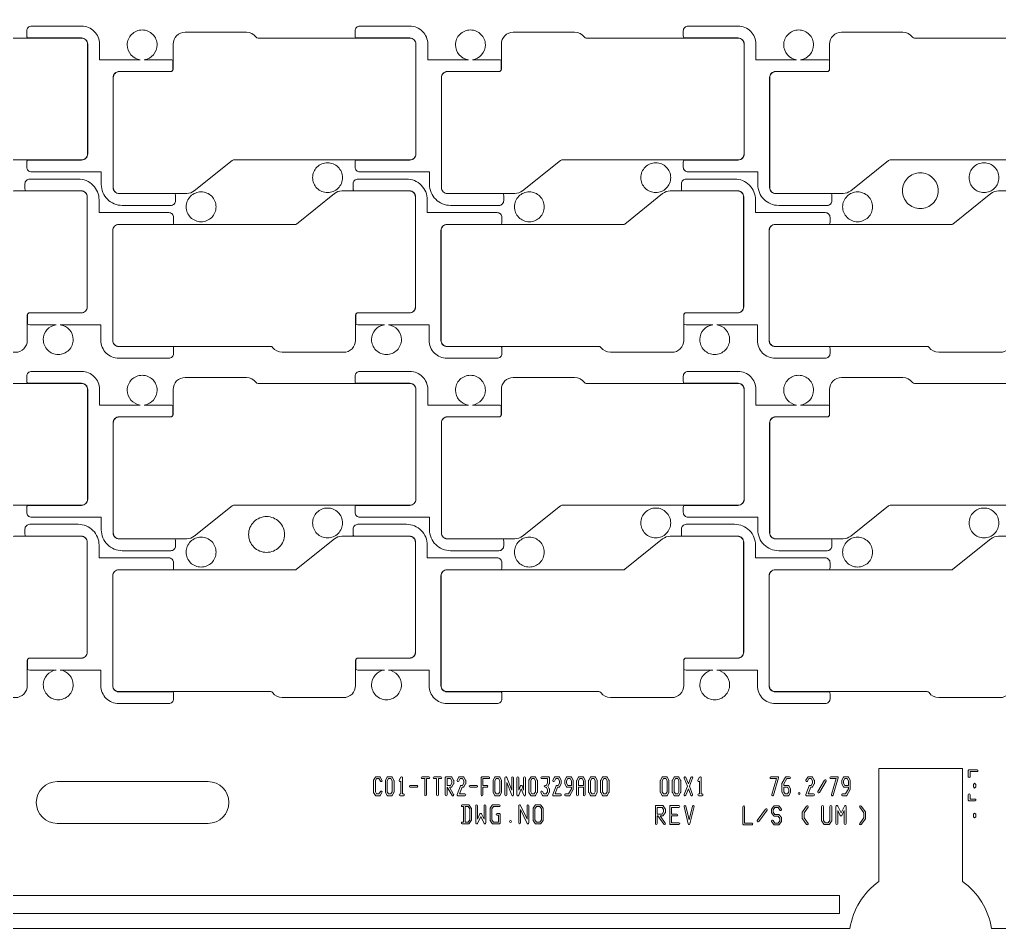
# Model space of a CAD drawing. Extents: x 2541 to 3941, y 2348 to 3338.
# Drawn here: x 3122.2 to 3204.2, y 2700.5 to 2776.6 of the extents above; entities that cross this region are included whole.
import ezdxf

# ---------------------------------------------------------------- set-up
doc = ezdxf.new("R2010")
doc.units = 0
doc.layers.get('0').update_dxf_attribs({"lineweight": 0})

msp = doc.modelspace()

# ---------------------------------------------------------------- linework, layer by layer
for p, q in [((3185.52071, 2713.04943), (3185.06109, 2713.04943)), ((3190.52071, 2713.04943), (3190.06109, 2713.04943)), ((3159.40298, 2709.26417), (3159.22914, 2709.26417))]:
    msp.add_line(p, q)
at = {"linetype": 'Continuous'}
for points in [[(3070.60194, 2719.01142), (3070.60194, 2700.51142), (3191.67105, 2700.51142, -0.200348), (3194.10194, 2704.44345), (3194.10194, 2713.91142), (3201.10194, 2713.91142), (3201.10194, 2704.43504, -0.199723), (3203.5211, 2700.51142), (3324.60194, 2700.51142), (3324.60194, 2754.01142), (3324.60194, 2756.01809, 0.044688), (3325.10194, 2756.42105), (3325.10194, 2761.60178, 0.044688), (3324.60194, 2762.00474), (3324.60194, 2906.01809, 0.044688), (3325.10194, 2906.42105)], [(3122.78552, 2764.25142), (3122.78552, 2764.65142, -0.124386), (3122.83352, 2764.84142), (3127.37041, 2764.84142, 0.414365), (3127.88028, 2765.35155), (3127.88028, 2774.55142, 0.414366), (3127.37041, 2775.06155), (3122.83352, 2775.06155, -0.124392), (3122.78552, 2775.25155), (3122.78552, 2775.65155, -0.414218), (3123.18552, 2776.05155), (3127.37041, 2776.05155, -0.414364), (3128.87028, 2774.55091), (3128.87028, 2773.24155), (3132.27174, 2773.24155)], [(3150.25552, 2764.25142), (3150.25552, 2764.65142, -0.124386), (3150.30352, 2764.84142), (3154.84041, 2764.84142, 0.414365), (3155.35028, 2765.35155), (3155.35028, 2774.55142, 0.414366), (3154.84041, 2775.06155), (3150.30352, 2775.06155, -0.124392), (3150.25552, 2775.25155), (3150.25552, 2775.65155, -0.414218), (3150.65552, 2776.05155), (3154.84041, 2776.05155, -0.414364), (3156.34028, 2774.55091), (3156.34028, 2773.24155), (3159.74174, 2773.24155)], [(3177.72552, 2764.25142), (3177.72552, 2764.65142, -0.124386), (3177.77352, 2764.84142), (3182.31041, 2764.84142, 0.414365), (3182.82028, 2765.35155), (3182.82028, 2774.55142, 0.414366), (3182.31041, 2775.06155), (3177.77352, 2775.06155, -0.124392), (3177.72552, 2775.25155), (3177.72552, 2775.65155, -0.414218), (3178.12552, 2776.05155), (3182.31041, 2776.05155, -0.414364), (3183.81028, 2774.55091), (3183.81028, 2773.24155), (3187.21174, 2773.24155)], [(3132.27174, 2773.24155, -0.375312), (3131.18909, 2774.48073, -0.414215), (3132.43959, 2775.73123, -0.414215), (3133.69009, 2774.48073, -0.375311), (3132.60743, 2773.24155)], [(3159.74174, 2773.24155, -0.375312), (3158.65909, 2774.48073, -0.414215), (3159.90959, 2775.73123, -0.414215), (3161.16009, 2774.48073, -0.375311), (3160.07743, 2773.24155)], [(3187.21174, 2773.24155, -0.375312), (3186.12909, 2774.48073, -0.414215), (3187.37959, 2775.73123, -0.414215), (3188.63009, 2774.48073, -0.375311), (3187.54743, 2773.24155)], [(3132.60743, 2773.24155), (3134.82739, 2773.24155, -0.124388), (3135.01739, 2773.19354), (3135.01739, 2772.44155, -0.414224), (3134.82739, 2772.25155), (3130.52042, 2772.25155, 0.414218), (3130.01029, 2771.74142), (3130.01029, 2762.54154, 0.414217), (3130.52042, 2762.03142), (3135.17939, 2762.03142, -0.124388), (3135.22739, 2761.84142), (3135.22739, 2761.44142, -0.414218), (3134.82739, 2761.04142), (3130.77029, 2761.04142, -0.414215), (3129.02029, 2762.79142), (3129.02029, 2763.85142), (3123.18552, 2763.85142, -0.414218), (3122.78552, 2764.25142)], [(3160.07743, 2773.24155), (3162.29739, 2773.24155, -0.124388), (3162.48739, 2773.19354), (3162.48739, 2772.44155, -0.414224), (3162.29739, 2772.25155), (3157.99042, 2772.25155, 0.414218), (3157.48029, 2771.74142), (3157.48029, 2762.54154, 0.414217), (3157.99042, 2762.03142), (3162.64939, 2762.03142, -0.124388), (3162.69739, 2761.84142), (3162.69739, 2761.44142, -0.414218), (3162.29739, 2761.04142), (3158.24029, 2761.04142, -0.414215), (3156.49029, 2762.79142), (3156.49029, 2763.85142), (3150.65552, 2763.85142, -0.414218), (3150.25552, 2764.25142)], [(3187.54743, 2773.24155), (3189.76739, 2773.24155, -0.124388), (3189.95739, 2773.19354), (3189.95739, 2772.44155, -0.414224), (3189.76739, 2772.25155), (3185.46042, 2772.25155, 0.414218), (3184.95029, 2771.74142), (3184.95029, 2762.54154, 0.414217), (3185.46042, 2762.03142), (3190.11939, 2762.03142, -0.124388), (3190.16739, 2761.84142), (3190.16739, 2761.44142, -0.414218), (3189.76739, 2761.04142), (3185.71029, 2761.04142, -0.414215), (3183.96029, 2762.79142), (3183.96029, 2763.85142), (3178.12552, 2763.85142, -0.414218), (3177.72552, 2764.25142)], [(3122.62648, 2762.45142), (3122.62648, 2762.85142, -0.414218), (3123.02648, 2763.25142), (3127.08358, 2763.25142, -0.414215), (3128.83358, 2761.50142), (3128.83358, 2760.44142), (3134.66836, 2760.44142, -0.414218), (3135.06836, 2760.04142), (3135.06836, 2759.64142, -0.124388), (3135.02035, 2759.45142), (3130.48346, 2759.45142, 0.414365), (3129.97359, 2758.94129), (3129.97359, 2749.74142, 0.414366), (3130.48346, 2749.23128), (3135.02035, 2749.23128, -0.124388), (3135.06836, 2749.04128), (3135.06836, 2748.64128, -0.414218), (3134.66836, 2748.24128), (3130.48346, 2748.24128, -0.414364), (3128.98359, 2749.74192), (3128.98359, 2751.05129), (3125.58213, 2751.05129)], [(3150.09648, 2762.45142), (3150.09648, 2762.85142, -0.414218), (3150.49648, 2763.25142), (3154.55358, 2763.25142, -0.414215), (3156.30358, 2761.50142), (3156.30358, 2760.44142), (3162.13836, 2760.44142, -0.414218), (3162.53836, 2760.04142), (3162.53836, 2759.64142, -0.124388), (3162.49035, 2759.45142), (3157.95346, 2759.45142, 0.414365), (3157.44359, 2758.94129), (3157.44359, 2749.74142, 0.414366), (3157.95346, 2749.23128), (3162.49035, 2749.23128, -0.124388), (3162.53836, 2749.04128), (3162.53836, 2748.64128, -0.414218), (3162.13836, 2748.24128), (3157.95346, 2748.24128, -0.414364), (3156.45359, 2749.74192), (3156.45359, 2751.05129), (3153.05213, 2751.05129)], [(3177.56648, 2762.45142), (3177.56648, 2762.85142, -0.414218), (3177.96648, 2763.25142), (3182.02358, 2763.25142, -0.414215), (3183.77358, 2761.50142), (3183.77358, 2760.44142), (3189.60836, 2760.44142, -0.414218), (3190.00836, 2760.04142), (3190.00836, 2759.64142, -0.124388), (3189.96035, 2759.45142), (3185.42346, 2759.45142, 0.414365), (3184.91359, 2758.94129), (3184.91359, 2749.74142, 0.414366), (3185.42346, 2749.23128), (3189.96035, 2749.23128, -0.124388), (3190.00836, 2749.04128), (3190.00836, 2748.64128, -0.414218), (3189.60836, 2748.24128), (3185.42346, 2748.24128, -0.414364), (3183.92359, 2749.74192), (3183.92359, 2751.05129), (3180.52213, 2751.05129)], [(3125.24644, 2751.05129), (3123.02648, 2751.05129, -0.124386), (3122.83648, 2751.09929), (3122.83648, 2751.85129, -0.414224), (3123.02648, 2752.04129), (3127.33346, 2752.04129, 0.414218), (3127.84358, 2752.55141), (3127.84358, 2761.75129, 0.414217), (3127.33346, 2762.26142), (3122.67448, 2762.26142, -0.124392), (3122.62648, 2762.45142)], [(3152.71644, 2751.05129), (3150.49648, 2751.05129, -0.124386), (3150.30648, 2751.09929), (3150.30648, 2751.85129, -0.414224), (3150.49648, 2752.04129), (3154.80346, 2752.04129, 0.414218), (3155.31358, 2752.55141), (3155.31358, 2761.75129, 0.414217), (3154.80346, 2762.26142), (3150.14448, 2762.26142, -0.124392), (3150.09648, 2762.45142)], [(3180.18644, 2751.05129), (3177.96648, 2751.05129, -0.124386), (3177.77648, 2751.09929), (3177.77648, 2751.85129, -0.414224), (3177.96648, 2752.04129), (3182.27346, 2752.04129, 0.414218), (3182.78358, 2752.55141), (3182.78358, 2761.75129, 0.414217), (3182.27346, 2762.26142), (3177.61448, 2762.26142, -0.124392), (3177.56648, 2762.45142)], [(3125.58213, 2751.05129, -0.375312), (3126.66479, 2749.8121, -0.414215), (3125.41429, 2748.5616, -0.414215), (3124.16379, 2749.8121, -0.375311), (3125.24644, 2751.05129)], [(3153.05213, 2751.05129, -0.375312), (3154.13479, 2749.8121, -0.414215), (3152.88429, 2748.5616, -0.414215), (3151.63379, 2749.8121, -0.375311), (3152.71644, 2751.05129)], [(3180.52213, 2751.05129, -0.375312), (3181.60479, 2749.8121, -0.414215), (3180.35429, 2748.5616, -0.414215), (3179.10379, 2749.8121, -0.375311), (3180.18644, 2751.05129)], [(3122.78552, 2735.34142), (3122.78552, 2735.74142, -0.124386), (3122.83352, 2735.93142), (3127.37041, 2735.93142, 0.414365), (3127.88028, 2736.44155), (3127.88028, 2745.64142, 0.414366), (3127.37041, 2746.15155), (3122.83352, 2746.15155, -0.124392), (3122.78552, 2746.34155), (3122.78552, 2746.74155, -0.414218), (3123.18552, 2747.14155), (3127.37041, 2747.14155, -0.414364), (3128.87028, 2745.64091), (3128.87028, 2744.33155), (3132.27174, 2744.33155)], [(3150.25552, 2735.34142), (3150.25552, 2735.74142, -0.124386), (3150.30352, 2735.93142), (3154.84041, 2735.93142, 0.414365), (3155.35028, 2736.44155), (3155.35028, 2745.64142, 0.414366), (3154.84041, 2746.15155), (3150.30352, 2746.15155, -0.124392), (3150.25552, 2746.34155), (3150.25552, 2746.74155, -0.414218), (3150.65552, 2747.14155), (3154.84041, 2747.14155, -0.414364), (3156.34028, 2745.64091), (3156.34028, 2744.33155), (3159.74174, 2744.33155)], [(3177.72552, 2735.34142), (3177.72552, 2735.74142, -0.124386), (3177.77352, 2735.93142), (3182.31041, 2735.93142, 0.414365), (3182.82028, 2736.44155), (3182.82028, 2745.64142, 0.414366), (3182.31041, 2746.15155), (3177.77352, 2746.15155, -0.124392), (3177.72552, 2746.34155), (3177.72552, 2746.74155, -0.414218), (3178.12552, 2747.14155), (3182.31041, 2747.14155, -0.414364), (3183.81028, 2745.64091), (3183.81028, 2744.33155), (3187.21174, 2744.33155)], [(3132.27174, 2744.33155, -0.375312), (3131.18909, 2745.57073, -0.414215), (3132.43959, 2746.82123, -0.414215), (3133.69009, 2745.57073, -0.375311), (3132.60743, 2744.33155)], [(3159.74174, 2744.33155, -0.375312), (3158.65909, 2745.57073, -0.414215), (3159.90959, 2746.82123, -0.414215), (3161.16009, 2745.57073, -0.375311), (3160.07743, 2744.33155)], [(3187.21174, 2744.33155, -0.375312), (3186.12909, 2745.57073, -0.414215), (3187.37959, 2746.82123, -0.414215), (3188.63009, 2745.57073, -0.375311), (3187.54743, 2744.33155)], [(3132.60743, 2744.33155), (3134.82739, 2744.33155, -0.124388), (3135.01739, 2744.28354), (3135.01739, 2743.53155, -0.414224), (3134.82739, 2743.34155), (3130.52042, 2743.34155, 0.414218), (3130.01029, 2742.83142), (3130.01029, 2733.63154, 0.414217), (3130.52042, 2733.12142), (3135.17939, 2733.12142, -0.124388), (3135.22739, 2732.93142), (3135.22739, 2732.53142, -0.414218), (3134.82739, 2732.13142), (3130.77029, 2732.13142, -0.414215), (3129.02029, 2733.88142), (3129.02029, 2734.94142), (3123.18552, 2734.94142, -0.414218), (3122.78552, 2735.34142)], [(3160.07743, 2744.33155), (3162.29739, 2744.33155, -0.124388), (3162.48739, 2744.28354), (3162.48739, 2743.53155, -0.414224), (3162.29739, 2743.34155), (3157.99042, 2743.34155, 0.414218), (3157.48029, 2742.83142), (3157.48029, 2733.63154, 0.414217), (3157.99042, 2733.12142), (3162.64939, 2733.12142, -0.124388), (3162.69739, 2732.93142), (3162.69739, 2732.53142, -0.414218), (3162.29739, 2732.13142), (3158.24029, 2732.13142, -0.414215), (3156.49029, 2733.88142), (3156.49029, 2734.94142), (3150.65552, 2734.94142, -0.414218), (3150.25552, 2735.34142)], [(3187.54743, 2744.33155), (3189.76739, 2744.33155, -0.124388), (3189.95739, 2744.28354), (3189.95739, 2743.53155, -0.414224), (3189.76739, 2743.34155), (3185.46042, 2743.34155, 0.414218), (3184.95029, 2742.83142), (3184.95029, 2733.63154, 0.414217), (3185.46042, 2733.12142), (3190.11939, 2733.12142, -0.124388), (3190.16739, 2732.93142), (3190.16739, 2732.53142, -0.414218), (3189.76739, 2732.13142), (3185.71029, 2732.13142, -0.414215), (3183.96029, 2733.88142), (3183.96029, 2734.94142), (3178.12552, 2734.94142, -0.414218), (3177.72552, 2735.34142)], [(3122.62648, 2733.54142), (3122.62648, 2733.94142, -0.414218), (3123.02648, 2734.34142), (3127.08358, 2734.34142, -0.414215), (3128.83358, 2732.59142), (3128.83358, 2731.53142), (3134.66836, 2731.53142, -0.414218), (3135.06836, 2731.13142), (3135.06836, 2730.73142, -0.124388), (3135.02035, 2730.54142), (3130.48346, 2730.54142, 0.414365), (3129.97359, 2730.03129), (3129.97359, 2720.83142, 0.414366), (3130.48346, 2720.32128), (3135.02035, 2720.32128, -0.124388), (3135.06836, 2720.13128), (3135.06836, 2719.73128, -0.414218), (3134.66836, 2719.33128), (3130.48346, 2719.33128, -0.414364), (3128.98359, 2720.83192), (3128.98359, 2722.14129), (3125.58213, 2722.14129)], [(3150.09648, 2733.54142), (3150.09648, 2733.94142, -0.414218), (3150.49648, 2734.34142), (3154.55358, 2734.34142, -0.414215), (3156.30358, 2732.59142), (3156.30358, 2731.53142), (3162.13836, 2731.53142, -0.414218), (3162.53836, 2731.13142), (3162.53836, 2730.73142, -0.124388), (3162.49035, 2730.54142), (3157.95346, 2730.54142, 0.414365), (3157.44359, 2730.03129), (3157.44359, 2720.83142, 0.414366), (3157.95346, 2720.32128), (3162.49035, 2720.32128, -0.124388), (3162.53836, 2720.13128), (3162.53836, 2719.73128, -0.414218), (3162.13836, 2719.33128), (3157.95346, 2719.33128, -0.414364), (3156.45359, 2720.83192), (3156.45359, 2722.14129), (3153.05213, 2722.14129)], [(3177.56648, 2733.54142), (3177.56648, 2733.94142, -0.414218), (3177.96648, 2734.34142), (3182.02358, 2734.34142, -0.414215), (3183.77358, 2732.59142), (3183.77358, 2731.53142), (3189.60836, 2731.53142, -0.414218), (3190.00836, 2731.13142), (3190.00836, 2730.73142, -0.124388), (3189.96035, 2730.54142), (3185.42346, 2730.54142, 0.414365), (3184.91359, 2730.03129), (3184.91359, 2720.83142, 0.414366), (3185.42346, 2720.32128), (3189.96035, 2720.32128, -0.124388), (3190.00836, 2720.13128), (3190.00836, 2719.73128, -0.414218), (3189.60836, 2719.33128), (3185.42346, 2719.33128, -0.414364), (3183.92359, 2720.83192), (3183.92359, 2722.14129), (3180.52213, 2722.14129)], [(3125.24644, 2722.14129), (3123.02648, 2722.14129, -0.124386), (3122.83648, 2722.18929), (3122.83648, 2722.94129, -0.414224), (3123.02648, 2723.13129), (3127.33346, 2723.13129, 0.414218), (3127.84358, 2723.64141), (3127.84358, 2732.84129, 0.414217), (3127.33346, 2733.35142), (3122.67448, 2733.35142, -0.124392), (3122.62648, 2733.54142)], [(3152.71644, 2722.14129), (3150.49648, 2722.14129, -0.124386), (3150.30648, 2722.18929), (3150.30648, 2722.94129, -0.414224), (3150.49648, 2723.13129), (3154.80346, 2723.13129, 0.414218), (3155.31358, 2723.64141), (3155.31358, 2732.84129, 0.414217), (3154.80346, 2733.35142), (3150.14448, 2733.35142, -0.124392), (3150.09648, 2733.54142)], [(3180.18644, 2722.14129), (3177.96648, 2722.14129, -0.124386), (3177.77648, 2722.18929), (3177.77648, 2722.94129, -0.414224), (3177.96648, 2723.13129), (3182.27346, 2723.13129, 0.414218), (3182.78358, 2723.64141), (3182.78358, 2732.84129, 0.414217), (3182.27346, 2733.35142), (3177.61448, 2733.35142, -0.124392), (3177.56648, 2733.54142)], [(3125.58213, 2722.14129, -0.375312), (3126.66479, 2720.9021, -0.414215), (3125.41429, 2719.6516, -0.414215), (3124.16379, 2720.9021, -0.375311), (3125.24644, 2722.14129)], [(3153.05213, 2722.14129, -0.375312), (3154.13479, 2720.9021, -0.414215), (3152.88429, 2719.6516, -0.414215), (3151.63379, 2720.9021, -0.375311), (3152.71644, 2722.14129)], [(3180.52213, 2722.14129, -0.375312), (3181.60479, 2720.9021, -0.414215), (3180.35429, 2719.6516, -0.414215), (3179.10379, 2720.9021, -0.375311), (3180.18644, 2722.14129)], [(3154.1588, 2711.61142), (3154.01847, 2711.61142, -1), (3154.01847, 2711.76382), (3154.0826, 2711.76382), (3154.0826, 2712.84481, -0.979801), (3153.95271, 2712.92446)], [(3153.95271, 2712.92446), (3154.09304, 2713.16413, -0.76611), (3154.235, 2713.1254), (3154.235, 2711.76382), (3154.29913, 2711.76382, -1), (3154.29913, 2711.61142), (3154.1588, 2711.61142)], [(3157.80194, 2711.68762), (3157.80194, 2712.40662), (3157.80194, 2713.12563, -0.414239), (3157.87814, 2713.20183), (3158.2989, 2713.20183, -0.267143), (3158.36489, 2713.16413), (3158.50522, 2712.92446, -0.13403), (3158.51566, 2712.88573), (3158.51566, 2712.64652, -0.13403), (3158.50522, 2712.60779), (3158.36489, 2712.36812, -0.267143), (3158.2989, 2712.33042), (3158.15139, 2712.33042)], [(3158.80732, 2711.71576), (3159.08765, 2712.4339, -0.310671), (3159.1588, 2712.48282), (3159.25544, 2712.48282), (3159.36326, 2712.66696), (3159.36326, 2712.86529), (3159.25544, 2713.04943), (3159.06215, 2713.04943), (3158.94389, 2712.84746, -1), (3158.81238, 2712.92446), (3158.95271, 2713.16413, -0.267143), (3159.0187, 2713.20183), (3159.2989, 2713.20183, -0.267143), (3159.36489, 2713.16413), (3159.50522, 2712.92446, -0.13403), (3159.51566, 2712.88573), (3159.51566, 2712.64652, -0.13403), (3159.50522, 2712.60779), (3159.36489, 2712.36812, -0.267143), (3159.2989, 2712.33042), (3159.21085, 2712.33042), (3158.98968, 2711.76382)], [(3162.80194, 2711.68762), (3162.80194, 2713.12563, -0.831916), (3162.94929, 2713.1529), (3163.36326, 2712.09238)], [(3162.95434, 2712.72087), (3162.95434, 2711.68762, -1), (3162.80194, 2711.68762)], [(3163.36326, 2712.09238), (3163.36326, 2713.12563, -1), (3163.51566, 2713.12563), (3163.51566, 2711.68762, -0.831916), (3163.36831, 2711.66034), (3162.95434, 2712.72087)], [(3163.80194, 2711.68762), (3163.80194, 2713.12563, -1), (3163.95434, 2713.12563), (3163.95434, 2712.09238)], [(3164.36326, 2712.09238), (3164.36326, 2713.12563, -1), (3164.51566, 2713.12563), (3164.51566, 2711.68762, -0.831916), (3164.36831, 2711.66034), (3164.1588, 2712.19707)], [(3166.80732, 2711.71576), (3167.08765, 2712.4339, -0.310671), (3167.1588, 2712.48282), (3167.25544, 2712.48282), (3167.36326, 2712.66696), (3167.36326, 2712.86529), (3167.25544, 2713.04943), (3167.06215, 2713.04943), (3166.94389, 2712.84746, -1), (3166.81238, 2712.92446), (3166.95271, 2713.16413, -0.267143), (3167.0187, 2713.20183), (3167.2989, 2713.20183, -0.267143), (3167.36489, 2713.16413), (3167.50522, 2712.92446, -0.13403), (3167.51566, 2712.88573), (3167.51566, 2712.64652, -0.13403), (3167.50522, 2712.60779), (3167.36489, 2712.36812, -0.267143), (3167.2989, 2712.33042), (3167.21085, 2712.33042), (3166.98968, 2711.76382)], [(3167.80194, 2712.64652), (3167.80194, 2712.88573, -0.13403), (3167.81238, 2712.92446), (3167.95271, 2713.16413, -0.267143), (3168.0187, 2713.20183), (3168.2989, 2713.20183, -0.267143), (3168.36489, 2713.16413), (3168.50522, 2712.92446, -0.13403), (3168.51566, 2712.88573), (3168.51566, 2712.40662)], [(3168.51566, 2712.40662), (3168.51566, 2712.16718, -0.13403), (3168.50522, 2712.12845), (3168.22456, 2711.64911, -0.267143), (3168.15857, 2711.61142), (3167.87814, 2711.61142, -1), (3167.87814, 2711.76382), (3168.11511, 2711.76382), (3168.36326, 2712.18762), (3168.36326, 2712.33042), (3168.0187, 2712.33042, -0.267143), (3167.95271, 2712.36812), (3167.81238, 2712.60779, -0.13403), (3167.80194, 2712.64652)], [(3168.80194, 2711.68762), (3168.80194, 2712.40662), (3168.80194, 2712.88573, -0.13403), (3168.81238, 2712.92446), (3168.95271, 2713.16413, -0.267143), (3169.0187, 2713.20183), (3169.2989, 2713.20183, -0.267143), (3169.36489, 2713.16413), (3169.50522, 2712.92446, -0.13403), (3169.51566, 2712.88573), (3169.51566, 2712.40662)], [(3177.80715, 2711.71532), (3178.077, 2712.40662), (3177.80715, 2713.09792, -1), (3177.94912, 2713.15334), (3178.1588, 2712.61617)], [(3178.1588, 2712.61617), (3178.36848, 2713.15334, -1), (3178.51044, 2713.09792), (3178.2406, 2712.40662), (3178.51044, 2711.71532, -1), (3178.36848, 2711.65991), (3178.1588, 2712.19707)], [(3179.1588, 2711.61142), (3179.01847, 2711.61142, -1), (3179.01847, 2711.76382), (3179.0826, 2711.76382), (3179.0826, 2712.84481, -0.979801), (3178.95271, 2712.92446)], [(3178.95271, 2712.92446), (3179.09304, 2713.16413, -0.76611), (3179.235, 2713.1254), (3179.235, 2711.76382), (3179.29913, 2711.76382, -1), (3179.29913, 2711.61142), (3179.1588, 2711.61142)], [(3185.06109, 2713.04943, -1), (3185.06109, 2713.20183), (3185.62241, 2713.20183, -0.50129), (3185.69548, 2713.10399), (3185.27455, 2711.66621, -1), (3185.12829, 2711.70903), (3185.52071, 2713.04943)], [(3187.99028, 2711.71576), (3188.2706, 2712.4339, -0.310671), (3188.34175, 2712.48282), (3188.4384, 2712.48282), (3188.54621, 2712.66696), (3188.54621, 2712.86529), (3188.4384, 2713.04943), (3188.24511, 2713.04943), (3188.12685, 2712.84746, -1), (3187.99533, 2712.92446), (3188.13566, 2713.16413, -0.267143), (3188.20165, 2713.20183), (3188.48185, 2713.20183, -0.267143), (3188.54784, 2713.16413), (3188.68817, 2712.92446, -0.13403), (3188.69861, 2712.88573), (3188.69861, 2712.64652, -0.13403), (3188.68817, 2712.60779), (3188.54784, 2712.36812, -0.267143), (3188.48185, 2712.33042), (3188.3938, 2712.33042), (3188.17263, 2711.76382)], [(3190.06109, 2713.04943, -1), (3190.06109, 2713.20183), (3190.62241, 2713.20183, -0.50129), (3190.69548, 2713.10399), (3190.27455, 2711.66621, -1), (3190.12829, 2711.70903), (3190.52071, 2713.04943)], [(3190.98489, 2712.64652), (3190.98489, 2712.88573, -0.13403), (3190.99533, 2712.92446), (3191.13566, 2713.16413, -0.267143), (3191.20165, 2713.20183), (3191.48185, 2713.20183, -0.267143), (3191.54784, 2713.16413), (3191.68817, 2712.92446, -0.13403), (3191.69861, 2712.88573), (3191.69861, 2712.40662)], [(3191.69861, 2712.40662), (3191.69861, 2712.16718, -0.13403), (3191.68817, 2712.12845), (3191.40751, 2711.64911, -0.267143), (3191.34152, 2711.61142), (3191.06109, 2711.61142, -1), (3191.06109, 2711.76382), (3191.29807, 2711.76382), (3191.54621, 2712.18762), (3191.54621, 2712.33042), (3191.20165, 2712.33042, -0.267143), (3191.13566, 2712.36812), (3190.99533, 2712.60779, -0.13403), (3190.98489, 2712.64652)], [(3158.15139, 2712.33042), (3158.50522, 2711.72612, -1), (3158.3737, 2711.64911), (3157.97478, 2712.33042), (3157.95434, 2712.33042), (3157.95434, 2711.68762, -1), (3157.80194, 2711.68762)], [(3164.1588, 2712.19707), (3163.94929, 2711.66034, -0.831919), (3163.80194, 2711.68762)], [(3163.95434, 2712.09238), (3164.08782, 2712.43433, -0.683159), (3164.22978, 2712.43433), (3164.36326, 2712.09238)], [(3169.51566, 2712.40662), (3169.51566, 2711.68762, -1), (3169.36326, 2711.68762), (3169.36326, 2712.33042), (3168.95434, 2712.33042), (3168.95434, 2711.68762, -1), (3168.80194, 2711.68762)], [(3178.1588, 2712.19707), (3177.94912, 2711.65991, -1), (3177.80715, 2711.71532)], [(3158.98968, 2711.76382), (3159.43946, 2711.76382, -1), (3159.43946, 2711.61142), (3158.87814, 2711.61142, -0.529907), (3158.80732, 2711.71576)], [(3166.98968, 2711.76382), (3167.43946, 2711.76382, -1), (3167.43946, 2711.61142), (3166.87814, 2711.61142, -0.529907), (3166.80732, 2711.71576)], [(3188.17263, 2711.76382), (3188.62241, 2711.76382, -1), (3188.62241, 2711.61142), (3188.06109, 2711.61142, -0.529907), (3187.99028, 2711.71576)], [(3159.22914, 2709.26417, -1), (3159.22914, 2709.41417), (3159.32798, 2709.41417), (3159.32798, 2710.70457), (3159.22914, 2710.70457, -1), (3159.22914, 2710.85457), (3159.40298, 2710.85457), (3159.75066, 2710.85457, -0.241871), (3159.81163, 2710.82325), (3159.98503, 2710.58379, -0.159337), (3159.99951, 2710.5395), (3159.99951, 2709.57924, -0.159331), (3159.98503, 2709.53494), (3159.81163, 2709.29549, -0.241867), (3159.75066, 2709.26417), (3159.40298, 2709.26417)], [(3160.35414, 2709.33966), (3160.35414, 2710.77957, -1), (3160.50414, 2710.77957), (3160.50414, 2709.66704)], [(3161.04951, 2709.66704), (3161.04951, 2710.77957, -1), (3161.19951, 2710.77957), (3161.19951, 2709.33966, -0.799749), (3161.05696, 2709.30656), (3160.77682, 2709.88685)], [(3163.95414, 2709.33917), (3163.95414, 2710.77929, -0.798609), (3164.09668, 2710.81217), (3164.64951, 2709.66704)], [(3164.10414, 2710.45169), (3164.10414, 2709.33917, -1), (3163.95414, 2709.33917)], [(3164.64951, 2709.66704), (3164.64951, 2710.77957, -1), (3164.79951, 2710.77957), (3164.79951, 2709.33944, -0.798609), (3164.65696, 2709.30656), (3164.10414, 2710.45169)], [(3175.38661, 2709.28002), (3175.38661, 2710.00022), (3175.38661, 2710.72042, -0.414241), (3175.46161, 2710.79542), (3175.98313, 2710.79542, -0.241871), (3176.0441, 2710.7641), (3176.2175, 2710.52465, -0.159337), (3176.23198, 2710.48035), (3176.23198, 2710.24029, -0.159331), (3176.2175, 2710.19599), (3176.0441, 2709.95654, -0.241867), (3175.98313, 2709.92522), (3175.78236, 2709.92522)], [(3177.78871, 2710.70282, -1), (3177.93452, 2710.73802), (3178.20929, 2709.59965)], [(3178.20929, 2709.59965), (3178.48407, 2710.73802, -1), (3178.62988, 2710.70282), (3178.2822, 2709.26242, -0.78736), (3178.13639, 2709.26242), (3177.78871, 2710.70282)], [(3190.50374, 2709.28139), (3190.50374, 2710.72151, -0.798609), (3190.64628, 2710.75439), (3190.92642, 2710.1741)], [(3190.65374, 2710.39392), (3190.65374, 2709.28139, -1), (3190.50374, 2709.28139)], [(3191.1991, 2710.39392), (3190.99396, 2709.96898, -0.627705), (3190.85888, 2709.96898), (3190.65374, 2710.39392)], [(3190.92642, 2710.1741), (3191.20656, 2710.75439, -0.798609), (3191.3491, 2710.72151), (3191.3491, 2709.28139, -1), (3191.1991, 2709.28139), (3191.1991, 2710.39392)], [(3160.77682, 2709.88685), (3160.49668, 2709.30656, -0.799749), (3160.35414, 2709.33966)], [(3160.50414, 2709.66704), (3160.70928, 2710.09197, -0.627684), (3160.84437, 2710.09197), (3161.04951, 2709.66704)], [(3175.78236, 2709.92522), (3176.21772, 2709.32401, -1), (3176.09623, 2709.23603), (3175.59717, 2709.92522), (3175.53661, 2709.92522), (3175.53661, 2709.28002, -1), (3175.38661, 2709.28002)]]:
    msp.add_lwpolyline(points, format="xyb", dxfattribs=at)
for points in [[(3102.55029, 2762.54154), (3102.55029, 2771.74142, -0.414219), (3103.05042, 2772.24155), (3107.35739, 2772.24155, 0.414223), (3107.55739, 2772.44155), (3107.55739, 2774.54634, -0.414215), (3108.55739, 2775.54634), (3113.69429, 2775.54634, -0.24029), (3114.50392, 2775.13374, 0.240069), (3114.66536, 2775.05155), (3127.37041, 2775.05155, -0.414366), (3127.87028, 2774.55142), (3127.87028, 2765.35154, -0.414365), (3127.37041, 2764.85142), (3112.62088, 2764.85142, 0.170771), (3112.49567, 2764.80738), (3109.32472, 2762.26163, -0.170765), (3108.69862, 2762.04142), (3103.05042, 2762.04142, -0.414218)], [(3130.02029, 2762.54154), (3130.02029, 2771.74142, -0.414219), (3130.52042, 2772.24155), (3134.82739, 2772.24155, 0.414223), (3135.02739, 2772.44155), (3135.02739, 2774.54634, -0.414215), (3136.02739, 2775.54634), (3141.16429, 2775.54634, -0.24029), (3141.97392, 2775.13374, 0.240069), (3142.13536, 2775.05155), (3154.84041, 2775.05155, -0.414366), (3155.34028, 2774.55142), (3155.34028, 2765.35154, -0.414365), (3154.84041, 2764.85142), (3140.09088, 2764.85142, 0.170771), (3139.96567, 2764.80738), (3136.79472, 2762.26163, -0.170765), (3136.16862, 2762.04142), (3130.52042, 2762.04142, -0.414218)], [(3157.49029, 2762.54154), (3157.49029, 2771.74142, -0.414219), (3157.99042, 2772.24155), (3162.29739, 2772.24155, 0.414223), (3162.49739, 2772.44155), (3162.49739, 2774.54634, -0.414215), (3163.49739, 2775.54634), (3168.63429, 2775.54634, -0.24029), (3169.44392, 2775.13374, 0.240069), (3169.60536, 2775.05155), (3182.31041, 2775.05155, -0.414366), (3182.81028, 2774.55142), (3182.81028, 2765.35154, -0.414365), (3182.31041, 2764.85142), (3167.56088, 2764.85142, 0.170771), (3167.43567, 2764.80738), (3164.26472, 2762.26163, -0.170765), (3163.63862, 2762.04142), (3157.99042, 2762.04142, -0.414218)], [(3184.96029, 2762.54154), (3184.96029, 2771.74142, -0.414219), (3185.46042, 2772.24155), (3189.76739, 2772.24155, 0.414223), (3189.96739, 2772.44155), (3189.96739, 2774.54634, -0.414215), (3190.96739, 2775.54634), (3196.10429, 2775.54634, -0.24029), (3196.91392, 2775.13374, 0.240069), (3197.07536, 2775.05155), (3209.78041, 2775.05155, -0.414366), (3210.28028, 2774.55142), (3210.28028, 2765.35154, -0.414365), (3209.78041, 2764.85142), (3195.03088, 2764.85142, 0.170771), (3194.90567, 2764.80738), (3191.73472, 2762.26163, -0.170765), (3191.10862, 2762.04142), (3185.46042, 2762.04142, -0.414218)], [(3146.7017, 2763.36753, -0.414215), (3147.9522, 2764.61803, -0.414215), (3149.2027, 2763.36753, -0.414215), (3147.9522, 2762.11703, -0.414215)], [(3174.1717, 2763.36753, -0.414215), (3175.4222, 2764.61803, -0.414215), (3176.6727, 2763.36753, -0.414215), (3175.4222, 2762.11703, -0.414215)], [(3201.6417, 2763.36753, -0.414215), (3202.8922, 2764.61803, -0.414215), (3204.1427, 2763.36753, -0.414215), (3202.8922, 2762.11703, -0.414215)], [(3196.05993, 2762.27325, -0.414215), (3197.55993, 2763.77325, -0.414215), (3199.05993, 2762.27325, -0.414215), (3197.55993, 2760.77325, -0.414215)], [(3102.51359, 2749.74141), (3102.51359, 2758.94129, -0.414365), (3103.01346, 2759.44142), (3117.76299, 2759.44142, 0.170771), (3117.8882, 2759.48545), (3121.05915, 2762.0312, -0.170765), (3121.68525, 2762.25142), (3127.33346, 2762.25142, -0.414218), (3127.83358, 2761.75129), (3127.83358, 2752.55141, -0.414219), (3127.33346, 2752.05129), (3123.02648, 2752.05129, 0.414223), (3122.82648, 2751.85129), (3122.82648, 2749.74649, -0.414215), (3121.82648, 2748.74649), (3116.68959, 2748.74649, -0.24029), (3115.87995, 2749.15909, 0.240069), (3115.71851, 2749.24128), (3103.01346, 2749.24128, -0.414366)], [(3129.98359, 2749.74141), (3129.98359, 2758.94129, -0.414365), (3130.48346, 2759.44142), (3145.23299, 2759.44142, 0.170771), (3145.3582, 2759.48545), (3148.52915, 2762.0312, -0.170765), (3149.15525, 2762.25142), (3154.80346, 2762.25142, -0.414218), (3155.30358, 2761.75129), (3155.30358, 2752.55141, -0.414219), (3154.80346, 2752.05129), (3150.49648, 2752.05129, 0.414223), (3150.29648, 2751.85129), (3150.29648, 2749.74649, -0.414215), (3149.29648, 2748.74649), (3144.15959, 2748.74649, -0.24029), (3143.34995, 2749.15909, 0.240069), (3143.18851, 2749.24128), (3130.48346, 2749.24128, -0.414366)], [(3136.12117, 2760.9253, -0.414215), (3137.37167, 2762.1758, -0.414215), (3138.62217, 2760.9253, -0.414215), (3137.37167, 2759.6748, -0.414215)], [(3157.45359, 2749.74141), (3157.45359, 2758.94129, -0.414365), (3157.95346, 2759.44142), (3172.70299, 2759.44142, 0.170771), (3172.8282, 2759.48545), (3175.99915, 2762.0312, -0.170765), (3176.62525, 2762.25142), (3182.27346, 2762.25142, -0.414218), (3182.77358, 2761.75129), (3182.77358, 2752.55141, -0.414219), (3182.27346, 2752.05129), (3177.96648, 2752.05129, 0.414223), (3177.76648, 2751.85129), (3177.76648, 2749.74649, -0.414215), (3176.76648, 2748.74649), (3171.62959, 2748.74649, -0.24029), (3170.81995, 2749.15909, 0.240069), (3170.65851, 2749.24128), (3157.95346, 2749.24128, -0.414366)], [(3163.59117, 2760.9253, -0.414215), (3164.84167, 2762.1758, -0.414215), (3166.09217, 2760.9253, -0.414215), (3164.84167, 2759.6748, -0.414215)], [(3184.92359, 2749.74141), (3184.92359, 2758.94129, -0.414365), (3185.42346, 2759.44142), (3200.17299, 2759.44142, 0.170771), (3200.2982, 2759.48545), (3203.46915, 2762.0312, -0.170765), (3204.09525, 2762.25142), (3209.74346, 2762.25142, -0.414218), (3210.24358, 2761.75129), (3210.24358, 2752.55141, -0.414219), (3209.74346, 2752.05129), (3205.43648, 2752.05129, 0.414223), (3205.23648, 2751.85129), (3205.23648, 2749.74649, -0.414215), (3204.23648, 2748.74649), (3199.09959, 2748.74649, -0.24029), (3198.28995, 2749.15909, 0.240069), (3198.12851, 2749.24128), (3185.42346, 2749.24128, -0.414366)], [(3191.06117, 2760.9253, -0.414215), (3192.31167, 2762.1758, -0.414215), (3193.56217, 2760.9253, -0.414215), (3192.31167, 2759.6748, -0.414215)], [(3102.55029, 2733.63154), (3102.55029, 2742.83142, -0.414219), (3103.05042, 2743.33155), (3107.35739, 2743.33155, 0.414223), (3107.55739, 2743.53155), (3107.55739, 2745.63634, -0.414215), (3108.55739, 2746.63634), (3113.69429, 2746.63634, -0.24029), (3114.50392, 2746.22374, 0.240069), (3114.66536, 2746.14155), (3127.37041, 2746.14155, -0.414366), (3127.87028, 2745.64142), (3127.87028, 2736.44154, -0.414365), (3127.37041, 2735.94142), (3112.62088, 2735.94142, 0.170771), (3112.49567, 2735.89738), (3109.32472, 2733.35163, -0.170765), (3108.69862, 2733.13142), (3103.05042, 2733.13142, -0.414218)], [(3130.02029, 2733.63154), (3130.02029, 2742.83142, -0.414219), (3130.52042, 2743.33155), (3134.82739, 2743.33155, 0.414223), (3135.02739, 2743.53155), (3135.02739, 2745.63634, -0.414215), (3136.02739, 2746.63634), (3141.16429, 2746.63634, -0.24029), (3141.97392, 2746.22374, 0.240069), (3142.13536, 2746.14155), (3154.84041, 2746.14155, -0.414366), (3155.34028, 2745.64142), (3155.34028, 2736.44154, -0.414365), (3154.84041, 2735.94142), (3140.09088, 2735.94142, 0.170771), (3139.96567, 2735.89738), (3136.79472, 2733.35163, -0.170765), (3136.16862, 2733.13142), (3130.52042, 2733.13142, -0.414218)], [(3157.49029, 2733.63154), (3157.49029, 2742.83142, -0.414219), (3157.99042, 2743.33155), (3162.29739, 2743.33155, 0.414223), (3162.49739, 2743.53155), (3162.49739, 2745.63634, -0.414215), (3163.49739, 2746.63634), (3168.63429, 2746.63634, -0.24029), (3169.44392, 2746.22374, 0.240069), (3169.60536, 2746.14155), (3182.31041, 2746.14155, -0.414366), (3182.81028, 2745.64142), (3182.81028, 2736.44154, -0.414365), (3182.31041, 2735.94142), (3167.56088, 2735.94142, 0.170771), (3167.43567, 2735.89738), (3164.26472, 2733.35163, -0.170765), (3163.63862, 2733.13142), (3157.99042, 2733.13142, -0.414218)], [(3184.96029, 2733.63154), (3184.96029, 2742.83142, -0.414219), (3185.46042, 2743.33155), (3189.76739, 2743.33155, 0.414223), (3189.96739, 2743.53155), (3189.96739, 2745.63634, -0.414215), (3190.96739, 2746.63634), (3196.10429, 2746.63634, -0.24029), (3196.91392, 2746.22374, 0.240069), (3197.07536, 2746.14155), (3209.78041, 2746.14155, -0.414366), (3210.28028, 2745.64142), (3210.28028, 2736.44154, -0.414365), (3209.78041, 2735.94142), (3195.03088, 2735.94142, 0.170771), (3194.90567, 2735.89738), (3191.73472, 2733.35163, -0.170765), (3191.10862, 2733.13142), (3185.46042, 2733.13142, -0.414218)], [(3146.7017, 2734.45753, -0.414215), (3147.9522, 2735.70803, -0.414215), (3149.2027, 2734.45753, -0.414215), (3147.9522, 2733.20703, -0.414215)], [(3174.1717, 2734.45753, -0.414215), (3175.4222, 2735.70803, -0.414215), (3176.6727, 2734.45753, -0.414215), (3175.4222, 2733.20703, -0.414215)], [(3201.6417, 2734.45753, -0.414215), (3202.8922, 2735.70803, -0.414215), (3204.1427, 2734.45753, -0.414215), (3202.8922, 2733.20703, -0.414215)], [(3141.3471, 2733.49142, -0.414215), (3142.8471, 2734.99142, -0.414215), (3144.3471, 2733.49142, -0.414215), (3142.8471, 2731.99142, -0.414215)], [(3102.51359, 2720.83141), (3102.51359, 2730.03129, -0.414365), (3103.01346, 2730.53142), (3117.76299, 2730.53142, 0.170771), (3117.8882, 2730.57545), (3121.05915, 2733.1212, -0.170765), (3121.68525, 2733.34142), (3127.33346, 2733.34142, -0.414218), (3127.83358, 2732.84129), (3127.83358, 2723.64141, -0.414219), (3127.33346, 2723.14129), (3123.02648, 2723.14129, 0.414223), (3122.82648, 2722.94129), (3122.82648, 2720.83649, -0.414215), (3121.82648, 2719.83649), (3116.68959, 2719.83649, -0.24029), (3115.87995, 2720.24909, 0.240069), (3115.71851, 2720.33128), (3103.01346, 2720.33128, -0.414366)], [(3129.98359, 2720.83141), (3129.98359, 2730.03129, -0.414365), (3130.48346, 2730.53142), (3145.23299, 2730.53142, 0.170771), (3145.3582, 2730.57545), (3148.52915, 2733.1212, -0.170765), (3149.15525, 2733.34142), (3154.80346, 2733.34142, -0.414218), (3155.30358, 2732.84129), (3155.30358, 2723.64141, -0.414219), (3154.80346, 2723.14129), (3150.49648, 2723.14129, 0.414223), (3150.29648, 2722.94129), (3150.29648, 2720.83649, -0.414215), (3149.29648, 2719.83649), (3144.15959, 2719.83649, -0.24029), (3143.34995, 2720.24909, 0.240069), (3143.18851, 2720.33128), (3130.48346, 2720.33128, -0.414366)], [(3136.12117, 2732.0153, -0.414215), (3137.37167, 2733.2658, -0.414215), (3138.62217, 2732.0153, -0.414215), (3137.37167, 2730.7648, -0.414215)], [(3157.45359, 2720.83141), (3157.45359, 2730.03129, -0.414365), (3157.95346, 2730.53142), (3172.70299, 2730.53142, 0.170771), (3172.8282, 2730.57545), (3175.99915, 2733.1212, -0.170765), (3176.62525, 2733.34142), (3182.27346, 2733.34142, -0.414218), (3182.77358, 2732.84129), (3182.77358, 2723.64141, -0.414219), (3182.27346, 2723.14129), (3177.96648, 2723.14129, 0.414223), (3177.76648, 2722.94129), (3177.76648, 2720.83649, -0.414215), (3176.76648, 2719.83649), (3171.62959, 2719.83649, -0.24029), (3170.81995, 2720.24909, 0.240069), (3170.65851, 2720.33128), (3157.95346, 2720.33128, -0.414366)], [(3163.59117, 2732.0153, -0.414215), (3164.84167, 2733.2658, -0.414215), (3166.09217, 2732.0153, -0.414215), (3164.84167, 2730.7648, -0.414215)], [(3184.92359, 2720.83141), (3184.92359, 2730.03129, -0.414365), (3185.42346, 2730.53142), (3200.17299, 2730.53142, 0.170771), (3200.2982, 2730.57545), (3203.46915, 2733.1212, -0.170765), (3204.09525, 2733.34142), (3209.74346, 2733.34142, -0.414218), (3210.24358, 2732.84129), (3210.24358, 2723.64141, -0.414219), (3209.74346, 2723.14129), (3205.43648, 2723.14129, 0.414223), (3205.23648, 2722.94129), (3205.23648, 2720.83649, -0.414215), (3204.23648, 2719.83649), (3199.09959, 2719.83649, -0.24029), (3198.28995, 2720.24909, 0.240069), (3198.12851, 2720.33128), (3185.42346, 2720.33128, -0.414366)], [(3191.06117, 2732.0153, -0.414215), (3192.31167, 2733.2658, -0.414215), (3193.56217, 2732.0153, -0.414215), (3192.31167, 2730.7648, -0.414215)], [(3201.5686, 2713.21441), (3201.5686, 2713.71441, -0.414236), (3201.6451, 2713.79091), (3202.31213, 2713.79091, -1), (3202.31213, 2713.63791), (3201.7216, 2713.63791), (3201.7216, 2713.21441, -1)], [(3125.32789, 2709.30228, -1), (3125.32789, 2712.80228), (3137.95289, 2712.80228, -1), (3137.95289, 2709.30228)], [(3151.80194, 2711.92751), (3151.80194, 2712.88573, -0.13403), (3151.81238, 2712.92446), (3151.95271, 2713.16413, -0.267143), (3152.0187, 2713.20183), (3152.2989, 2713.20183, -0.267143), (3152.36489, 2713.16413), (3152.50522, 2712.92446, -1), (3152.3737, 2712.84746), (3152.25544, 2713.04943), (3152.06215, 2713.04943), (3151.95434, 2712.86529), (3151.95434, 2711.94795), (3152.06215, 2711.76382), (3152.25544, 2711.76382), (3152.3737, 2711.96579, -1), (3152.50522, 2711.88878), (3152.36489, 2711.64911, -0.267143), (3152.2989, 2711.61142), (3152.0187, 2711.61142, -0.267143), (3151.95271, 2711.64911), (3151.81238, 2711.88878, -0.13403)], [(3152.80194, 2711.92751), (3152.80194, 2712.88573, -0.13403), (3152.81238, 2712.92446), (3152.95271, 2713.16413, -0.267143), (3153.0187, 2713.20183), (3153.2989, 2713.20183, -0.267143), (3153.36489, 2713.16413), (3153.50522, 2712.92446, -0.13403), (3153.51566, 2712.88573), (3153.51566, 2711.92751, -0.13403), (3153.50522, 2711.88878), (3153.36489, 2711.64911, -0.267143), (3153.2989, 2711.61142), (3153.0187, 2711.61142, -0.267143), (3152.95271, 2711.64911), (3152.81238, 2711.88878, -0.13403)], [(3155.87814, 2713.04943, -1), (3155.87814, 2713.20183), (3156.1588, 2713.20183), (3156.43946, 2713.20183, -1), (3156.43946, 2713.04943), (3156.235, 2713.04943), (3156.235, 2711.68762, -1), (3156.0826, 2711.68762), (3156.0826, 2713.04943)], [(3156.87814, 2713.04943, -1), (3156.87814, 2713.20183), (3157.1588, 2713.20183), (3157.43946, 2713.20183, -1), (3157.43946, 2713.04943), (3157.235, 2713.04943), (3157.235, 2711.68762, -1), (3157.0826, 2711.68762), (3157.0826, 2713.04943)], [(3160.80194, 2711.68762), (3160.80194, 2712.40662), (3160.80194, 2713.12563, -0.414239), (3160.87814, 2713.20183), (3161.43946, 2713.20183, -1), (3161.43946, 2713.04943), (3160.95434, 2713.04943), (3160.95434, 2712.48282), (3161.29913, 2712.48282, -1), (3161.29913, 2712.33042), (3160.95434, 2712.33042), (3160.95434, 2711.68762, -1)], [(3161.80194, 2711.92751), (3161.80194, 2712.88573, -0.13403), (3161.81238, 2712.92446), (3161.95271, 2713.16413, -0.267143), (3162.0187, 2713.20183), (3162.2989, 2713.20183, -0.267143), (3162.36489, 2713.16413), (3162.50522, 2712.92446, -0.13403), (3162.51566, 2712.88573), (3162.51566, 2711.92751, -0.13403), (3162.50522, 2711.88878), (3162.36489, 2711.64911, -0.267143), (3162.2989, 2711.61142), (3162.0187, 2711.61142, -0.267143), (3161.95271, 2711.64911), (3161.81238, 2711.88878, -0.13403)], [(3164.80194, 2711.92751), (3164.80194, 2712.88573, -0.13403), (3164.81238, 2712.92446), (3164.95271, 2713.16413, -0.267143), (3165.0187, 2713.20183), (3165.2989, 2713.20183, -0.267143), (3165.36489, 2713.16413), (3165.50522, 2712.92446, -0.13403), (3165.51566, 2712.88573), (3165.51566, 2711.92751, -0.13403), (3165.50522, 2711.88878), (3165.36489, 2711.64911, -0.267143), (3165.2989, 2711.61142), (3165.0187, 2711.61142, -0.267143), (3164.95271, 2711.64911), (3164.81238, 2711.88878, -0.13403)], [(3165.81238, 2711.88878, -1), (3165.94389, 2711.96579), (3166.06215, 2711.76382), (3166.25544, 2711.76382), (3166.36326, 2711.94795), (3166.36326, 2712.14629), (3166.25544, 2712.33042), (3166.1588, 2712.33042, -1), (3166.1588, 2712.48282), (3166.25544, 2712.48282), (3166.36326, 2712.66696), (3166.36326, 2713.04943), (3165.87814, 2713.04943, -1), (3165.87814, 2713.20183), (3166.43946, 2713.20183, -0.414239), (3166.51566, 2713.12563), (3166.51566, 2712.64652, -0.13403), (3166.50522, 2712.60779), (3166.38743, 2712.40662), (3166.50522, 2712.20546, -0.13403), (3166.51566, 2712.16673), (3166.51566, 2711.92751, -0.13403), (3166.50522, 2711.88878), (3166.36489, 2711.64911, -0.267143), (3166.2989, 2711.61142), (3166.0187, 2711.61142, -0.267143), (3165.95271, 2711.64911)], [(3169.80194, 2711.92751), (3169.80194, 2712.88573, -0.13403), (3169.81238, 2712.92446), (3169.95271, 2713.16413, -0.267143), (3170.0187, 2713.20183), (3170.2989, 2713.20183, -0.267143), (3170.36489, 2713.16413), (3170.50522, 2712.92446, -0.13403), (3170.51566, 2712.88573), (3170.51566, 2711.92751, -0.13403), (3170.50522, 2711.88878), (3170.36489, 2711.64911, -0.267143), (3170.2989, 2711.61142), (3170.0187, 2711.61142, -0.267143), (3169.95271, 2711.64911), (3169.81238, 2711.88878, -0.13403)], [(3170.80194, 2711.92751), (3170.80194, 2712.88573, -0.13403), (3170.81238, 2712.92446), (3170.95271, 2713.16413, -0.267143), (3171.0187, 2713.20183), (3171.2989, 2713.20183, -0.267143), (3171.36489, 2713.16413), (3171.50522, 2712.92446, -0.13403), (3171.51566, 2712.88573), (3171.51566, 2711.92751, -0.13403), (3171.50522, 2711.88878), (3171.36489, 2711.64911, -0.267143), (3171.2989, 2711.61142), (3171.0187, 2711.61142, -0.267143), (3170.95271, 2711.64911), (3170.81238, 2711.88878, -0.13403)], [(3175.80194, 2711.92751), (3175.80194, 2712.88573, -0.13403), (3175.81238, 2712.92446), (3175.95271, 2713.16413, -0.267143), (3176.0187, 2713.20183), (3176.2989, 2713.20183, -0.267143), (3176.36489, 2713.16413), (3176.50522, 2712.92446, -0.13403), (3176.51566, 2712.88573), (3176.51566, 2711.92751, -0.13403), (3176.50522, 2711.88878), (3176.36489, 2711.64911, -0.267143), (3176.2989, 2711.61142), (3176.0187, 2711.61142, -0.267143), (3175.95271, 2711.64911), (3175.81238, 2711.88878, -0.13403)], [(3176.80194, 2711.92751), (3176.80194, 2712.88573, -0.13403), (3176.81238, 2712.92446), (3176.95271, 2713.16413, -0.267143), (3177.0187, 2713.20183), (3177.2989, 2713.20183, -0.267143), (3177.36489, 2713.16413), (3177.50522, 2712.92446, -0.13403), (3177.51566, 2712.88573), (3177.51566, 2711.92751, -0.13403), (3177.50522, 2711.88878), (3177.36489, 2711.64911, -0.267143), (3177.2989, 2711.61142), (3177.0187, 2711.61142, -0.267143), (3176.95271, 2711.64911), (3176.81238, 2711.88878, -0.13403)], [(3185.98489, 2711.92751), (3185.98489, 2712.40662), (3185.98489, 2712.64606, -0.13403), (3185.99533, 2712.68479), (3186.27599, 2713.16413, -0.267143), (3186.34198, 2713.20183), (3186.62241, 2713.20183, -1), (3186.62241, 2713.04943), (3186.38544, 2713.04943), (3186.13729, 2712.62562), (3186.13729, 2712.48282), (3186.48185, 2712.48282, -0.267143), (3186.54784, 2712.44513), (3186.68817, 2712.20546, -0.13403), (3186.69861, 2712.16673), (3186.69861, 2711.92751, -0.13403), (3186.68817, 2711.88878), (3186.54784, 2711.64911, -0.267143), (3186.48185, 2711.61142), (3186.20165, 2711.61142, -0.267143), (3186.13566, 2711.64911), (3185.99533, 2711.88878, -0.13403)], [(3188.99533, 2711.96579), (3189.55666, 2712.92446, -1), (3189.68817, 2712.84746), (3189.12685, 2711.88878, -1)], [(3154.87814, 2712.33042, -1), (3154.87814, 2712.48282), (3155.43946, 2712.48282, -1), (3155.43946, 2712.33042)], [(3159.87814, 2712.33042, -1), (3159.87814, 2712.48282), (3160.43946, 2712.48282, -1), (3160.43946, 2712.33042)], [(3201.5686, 2711.26585), (3201.5686, 2711.70518, -1), (3201.7216, 2711.70518), (3201.7216, 2711.34235), (3202.1451, 2711.34235, -1), (3202.1451, 2711.18935), (3201.6451, 2711.18935, -0.414236)], [(3161.55414, 2709.57924), (3161.55414, 2710.5395, -0.159331), (3161.56862, 2710.58379), (3161.74202, 2710.82325, -0.241867), (3161.80298, 2710.85457), (3162.32451, 2710.85457, -1), (3162.32451, 2710.70457), (3161.84127, 2710.70457), (3161.70414, 2710.5152), (3161.70414, 2709.60354), (3161.84127, 2709.41417), (3162.24951, 2709.41417), (3162.24951, 2709.98437), (3162.15066, 2709.98437, -1), (3162.15066, 2710.13437), (3162.32451, 2710.13437, -0.414241), (3162.39951, 2710.05937), (3162.39951, 2709.33917, -0.414241), (3162.32451, 2709.26417), (3161.80298, 2709.26417, -0.241871), (3161.74202, 2709.29549), (3161.56862, 2709.53494, -0.159337)], [(3165.15414, 2709.57924), (3165.15414, 2710.5395, -0.159331), (3165.16862, 2710.58379), (3165.34202, 2710.82325, -0.241867), (3165.40298, 2710.85457), (3165.75066, 2710.85457, -0.241871), (3165.81163, 2710.82325), (3165.98503, 2710.58379, -0.159337), (3165.99951, 2710.5395), (3165.99951, 2709.57924, -0.159331), (3165.98503, 2709.53494), (3165.81163, 2709.29549, -0.241867), (3165.75066, 2709.26417), (3165.40298, 2709.26417, -0.241871), (3165.34202, 2709.29549), (3165.16862, 2709.53494, -0.159337)], [(3176.58661, 2709.28002), (3176.58661, 2710.00022), (3176.58661, 2710.72042, -0.414241), (3176.66161, 2710.79542), (3177.35698, 2710.79542, -1), (3177.35698, 2710.64542), (3176.73661, 2710.64542), (3176.73661, 2710.07522), (3177.18313, 2710.07522, -1), (3177.18313, 2709.92522), (3176.73661, 2709.92522), (3176.73661, 2709.35502), (3177.35698, 2709.35502, -1), (3177.35698, 2709.20502), (3176.66161, 2709.20502, -0.414241)], [(3182.70639, 2709.25787), (3182.70639, 2710.69827, -1), (3182.85639, 2710.69827), (3182.85639, 2709.33287), (3183.47676, 2709.33287, -1), (3183.47676, 2709.18287), (3182.78139, 2709.18287, -0.414241)], [(3183.92065, 2709.54193), (3184.61601, 2710.50219, -1), (3184.7375, 2710.41422), (3184.04214, 2709.45395, -1)], [(3185.10639, 2710.21814), (3185.10639, 2710.4582, -0.159331), (3185.12087, 2710.5025), (3185.29427, 2710.74195, -0.241867), (3185.35523, 2710.77327), (3185.70291, 2710.77327, -0.241871), (3185.76388, 2710.74195), (3185.9375, 2710.50219, -1), (3185.81601, 2710.41422), (3185.66463, 2710.62327), (3185.39352, 2710.62327), (3185.25639, 2710.4339), (3185.25639, 2710.24244), (3185.39352, 2710.05307), (3185.70291, 2710.05307, -0.241871), (3185.76388, 2710.02175), (3185.93728, 2709.7823, -0.159345), (3185.95176, 2709.73801), (3185.95176, 2709.49794, -0.159331), (3185.93728, 2709.45365), (3185.76388, 2709.21419, -0.241867), (3185.70291, 2709.18287), (3185.35523, 2709.18287, -0.241871), (3185.29427, 2709.21419), (3185.12065, 2709.45395, -1), (3185.24214, 2709.54193), (3185.39352, 2709.33287), (3185.66463, 2709.33287), (3185.80176, 2709.52224), (3185.80176, 2709.7137), (3185.66463, 2709.90307), (3185.35523, 2709.90307, -0.241871), (3185.29427, 2709.93439), (3185.12087, 2710.17384, -0.159337)], [(3187.68023, 2709.73801), (3187.68023, 2710.21814, -0.159331), (3187.69471, 2710.26243), (3188.04217, 2710.74226, -1), (3188.16366, 2710.65428), (3187.83023, 2710.19384), (3187.83023, 2709.76231), (3188.16366, 2709.30186, -1), (3188.04217, 2709.21389), (3187.69471, 2709.69371, -0.159337)], [(3189.30374, 2709.52146), (3189.30374, 2710.72179, -1), (3189.45374, 2710.72179), (3189.45374, 2709.54576), (3189.59087, 2709.35639), (3189.86197, 2709.35639), (3189.9991, 2709.54576), (3189.9991, 2710.72179, -1), (3190.1491, 2710.72179), (3190.1491, 2709.52146, -0.159331), (3190.13462, 2709.47716), (3189.96123, 2709.23771, -0.241867), (3189.90026, 2709.20639), (3189.55258, 2709.20639, -0.241871), (3189.49161, 2709.23771), (3189.31821, 2709.47716, -0.159337)], [(3192.49449, 2709.30186), (3192.82791, 2709.76231), (3192.82791, 2710.19384), (3192.49449, 2710.65428, -1), (3192.61598, 2710.74226), (3192.96344, 2710.26243, -0.159337), (3192.97791, 2710.21814), (3192.97791, 2709.73801, -0.159331), (3192.96344, 2709.69371), (3192.61598, 2709.21389, -1)]]:
    msp.add_lwpolyline(points, format="xyb", close=True, dxfattribs=at)
for points in [[(3152.95434, 2711.94795), (3153.06215, 2711.76382), (3153.25544, 2711.76382), (3153.36326, 2711.94795), (3153.36326, 2712.86529), (3153.25544, 2713.04943), (3153.06215, 2713.04943), (3152.95434, 2712.86529)], [(3157.95434, 2712.48282), (3158.01824, 2712.48282), (3158.0187, 2712.48282), (3158.25544, 2712.48282), (3158.36326, 2712.66696), (3158.36326, 2712.86529), (3158.25544, 2713.04943), (3157.95434, 2713.04943)], [(3161.95434, 2711.94795), (3162.06215, 2711.76382), (3162.25544, 2711.76382), (3162.36326, 2711.94795), (3162.36326, 2712.86529), (3162.25544, 2713.04943), (3162.06215, 2713.04943), (3161.95434, 2712.86529)], [(3164.95434, 2711.94795), (3165.06215, 2711.76382), (3165.25544, 2711.76382), (3165.36326, 2711.94795), (3165.36326, 2712.86529), (3165.25544, 2713.04943), (3165.06215, 2713.04943), (3164.95434, 2712.86529)], [(3167.95434, 2712.66696), (3168.06215, 2712.48282), (3168.36326, 2712.48282), (3168.36326, 2712.86529), (3168.25544, 2713.04943), (3168.06215, 2713.04943), (3167.95434, 2712.86529)], [(3168.95434, 2712.48282), (3169.36326, 2712.48282), (3169.36326, 2712.86529), (3169.25544, 2713.04943), (3169.06215, 2713.04943), (3168.95434, 2712.86529)], [(3169.95434, 2711.94795), (3170.06215, 2711.76382), (3170.25544, 2711.76382), (3170.36326, 2711.94795), (3170.36326, 2712.86529), (3170.25544, 2713.04943), (3170.06215, 2713.04943), (3169.95434, 2712.86529)], [(3170.95434, 2711.94795), (3171.06215, 2711.76382), (3171.25544, 2711.76382), (3171.36326, 2711.94795), (3171.36326, 2712.86529), (3171.25544, 2713.04943), (3171.06215, 2713.04943), (3170.95434, 2712.86529)], [(3175.95434, 2711.94795), (3176.06215, 2711.76382), (3176.25544, 2711.76382), (3176.36326, 2711.94795), (3176.36326, 2712.86529), (3176.25544, 2713.04943), (3176.06215, 2713.04943), (3175.95434, 2712.86529)], [(3176.95434, 2711.94795), (3177.06215, 2711.76382), (3177.25544, 2711.76382), (3177.36326, 2711.94795), (3177.36326, 2712.86529), (3177.25544, 2713.04943), (3177.06215, 2713.04943), (3176.95434, 2712.86529)], [(3191.13729, 2712.66696), (3191.24511, 2712.48282), (3191.54621, 2712.48282), (3191.54621, 2712.86529), (3191.4384, 2713.04943), (3191.24511, 2713.04943), (3191.13729, 2712.86529)], [(3202.00194, 2712.35992), (3202.00194, 2712.56292), (3202.10194, 2712.66292), (3202.20194, 2712.56292), (3202.20194, 2712.35992), (3202.10194, 2712.25992)], [(3186.13729, 2711.94795), (3186.24511, 2711.76382), (3186.4384, 2711.76382), (3186.54621, 2711.94795), (3186.54621, 2712.14629), (3186.4384, 2712.33042), (3186.13729, 2712.33042)], [(3159.47798, 2709.41417), (3159.71238, 2709.41417), (3159.84951, 2709.60354), (3159.84951, 2710.5152), (3159.71238, 2710.70457), (3159.47798, 2710.70457)], [(3165.30414, 2709.60354), (3165.44127, 2709.41417), (3165.71238, 2709.41417), (3165.84951, 2709.60354), (3165.84951, 2710.5152), (3165.71238, 2710.70457), (3165.44127, 2710.70457), (3165.30414, 2710.5152)], [(3175.53661, 2710.07522), (3175.94485, 2710.07522), (3176.08198, 2710.26459), (3176.08198, 2710.45605), (3175.94485, 2710.64542), (3175.53661, 2710.64542)], [(3202.00194, 2709.85942), (3202.00194, 2710.06342), (3202.10194, 2710.16342), (3202.20194, 2710.06342), (3202.20194, 2709.85942), (3202.10194, 2709.75942)], [(3082.60194, 2701.76142), (3082.60194, 2703.26142), (3190.80194, 2703.26142), (3190.80194, 2701.76142)]]:
    msp.add_lwpolyline(points, close=True, dxfattribs=at)
for centre, radius in [((3187.41192, 2711.80745), 0.0762), ((3163.26374, 2709.4592), 0.075)]:
    msp.add_circle(centre, radius)

doc.saveas('drawing.dxf')
